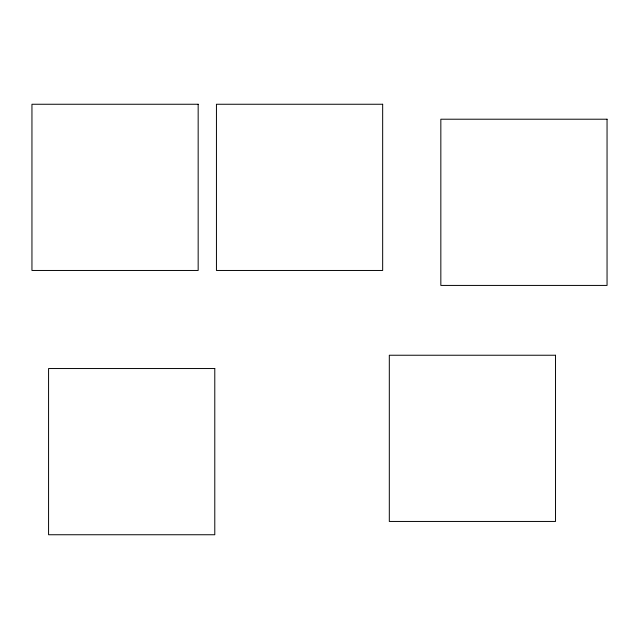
<?xml version="1.0" encoding="UTF-8"?>
<svg xmlns="http://www.w3.org/2000/svg" width="639" height="639" viewBox="0 0 639 639"><rect width="100%" height="100%" fill="white"/><g stroke="black" fill="none" stroke-linecap="round" stroke-linejoin="round"><path stroke-width="0.96" d="M198.162 104.253L31.95 104.253L31.95 270.465L198.162 270.465L198.162 104.253M382.665 104.253L216.445 104.253L216.445 270.465L382.665 270.465L382.665 104.253M607.05 119.213L440.838 119.213L440.838 285.425L607.05 285.425L607.05 119.213M555.523 355.236L389.311 355.236L389.311 521.448L555.523 521.448L555.523 355.236M214.784 368.535L48.572 368.535L48.572 534.747L214.784 534.747L214.784 368.535"/></g></svg>
